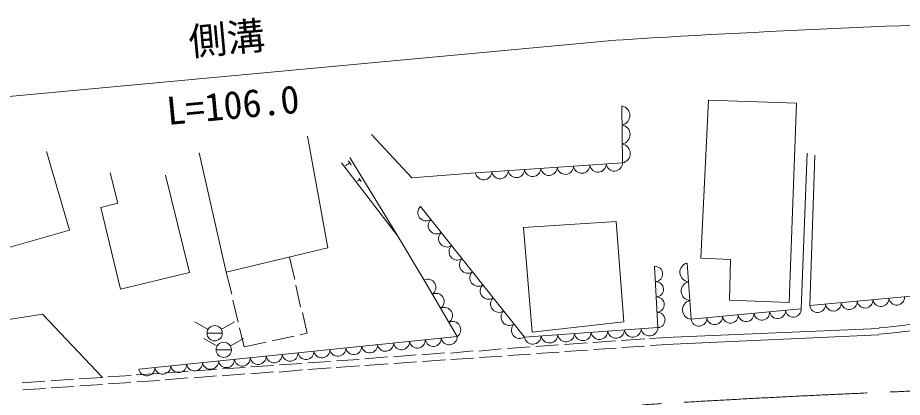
# Model space of a CAD drawing. Units: millimetres, scale not verified. Extents: x 40000 to 680000, y 20000 to 380000.
# Drawn here: x 161532 to 219512, y 306834 to 331749 of the extents above; entities that cross this region are included whole.
import ezdxf
from ezdxf.enums import TextEntityAlignment as Align

# ---------------------------------------------------------------- set-up
doc = ezdxf.new("R2010")
doc.units = ezdxf.units.MM
doc.header["$LTSCALE"] = 1000
doc.linetypes.add('CHAIN', pattern=[18.5, 12, -1.5, 3.5, -1.5])
for name, color, linetype, lineweight in [('M-BGD', 7, 'Continuous', 13), ('M-BMK', 2, 'CHAIN', 13), ('M-STR-HTXT', 7, 'Continuous', 13)]:
    doc.layers.add(name, color=color, linetype=linetype, lineweight=lineweight)
doc.styles.add('@ＭＳ ゴシック', font='')
doc.styles.add('ＭＳ ゴシック', font='')
doc.styles.get('@ＭＳ ゴシック').set_extended_font_data('@MS Gothic')
doc.styles.get('ＭＳ ゴシック').set_extended_font_data('MS Gothic')

msp = doc.modelspace()

# ---------------------------------------------------------------- linework, layer by layer
at = {"layer": 'M-BGD'}
for p, q in [((201174, 322218), (201135, 325957)), ((206814, 326336), (206299, 315966)), ((212575, 326131), (206814, 326336)), ((212088, 313048), (212575, 326131)), ((180523, 323965), (181853, 316649)), ((187375, 321237), (184730, 324092)), ((164920, 317810), (163417, 322969)), ((173420, 322886), (175206, 315052)), ((186447, 317400), (183296, 322565)), ((213269, 322853), (212885, 312650)), ((213440, 312850), (213775, 322716)), ((182746, 322214), (186447, 317400)), ((183132, 322112), (183008, 322037)), ((183127, 322121), (183138, 322103)), ((183196, 322199), (183239, 322128)), ((183217, 322357), (183388, 322073)), ((191537, 321573), (201174, 322218)), ((168094, 319566), (167585, 321568)), ((171227, 321406), (172789, 315018)), ((183901, 321225), (184034, 321005)), ((191537, 321573), (187375, 321237)), ((183835, 321035), (183796, 321011)), ((183831, 321042), (183839, 321028)), ((183885, 321103), (183918, 321048)), ((166986, 319292), (168094, 319566)), ((168272, 313926), (166986, 319292)), ((187929, 319361), (194744, 310785)), ((194683, 317990), (200754, 318371)), ((200754, 318371), (201251, 311792)), ((160953, 316665), (164920, 317810)), ((195260, 311113), (194683, 317990)), ((186447, 317400), (188167, 314525)), ((181853, 316649), (175206, 315052)), ((179338, 316024), (179689, 314576)), ((203490, 311406), (203278, 315436)), ((205402, 315646), (205664, 311954)), ((206299, 315966), (208247, 315883)), ((208247, 315883), (208191, 313214)), ((172789, 315018), (168272, 313926)), ((175206, 315052), (175557, 313604)), ((190336, 310835), (188167, 314525)), ((179766, 314193), (180075, 312746)), ((213440, 312850), (225886, 314029)), ((175634, 313221), (175985, 311773)), ((208191, 313214), (212088, 313048)), ((205664, 311954), (212885, 312650)), ((154813, 310947), (163151, 312297)), ((163151, 312297), (167091, 308146)), ((180195, 312405), (180505, 311042)), ((174010, 311292), (173144, 311792)), ((174876, 311292), (175742, 311792)), ((176061, 311390), (176375, 310154)), ((194744, 310785), (203490, 311406)), ((201251, 311792), (195260, 311113)), ((204495, 310792), (217987, 311356)), ((169476, 308689), (190336, 310835)), ((173943, 311042), (174943, 311042)), ((178206, 310540), (179653, 310848)), ((180037, 310925), (180505, 311042)), ((204495, 310792), (202966, 310697)), ((204485, 310326), (217978, 310932)), ((174602, 310199), (173736, 310699)), ((175468, 310199), (176334, 310699)), ((176375, 310154), (177822, 310463)), ((196980, 310272), (195494, 310176)), ((198848, 310402), (197362, 310306)), ((200716, 310533), (199230, 310437)), ((202626, 310662), (201098, 310567)), ((202617, 310196), (201131, 310100)), ((204485, 310326), (202999, 310230)), ((174535, 309949), (175535, 309949)), ((187640, 309621), (186153, 309483)), ((189508, 309751), (188021, 309613)), ((191376, 309881), (189889, 309743)), ((193244, 310012), (191757, 309873)), ((195112, 310142), (193626, 310046)), ((195145, 309675), (193659, 309579)), ((197013, 309805), (195527, 309709)), ((198881, 309936), (197395, 309840)), ((200749, 310066), (199263, 309970)), ((180167, 309058), (178681, 308962)), ((182035, 309188), (180549, 309092)), ((183903, 309318), (182417, 309222)), ((185772, 309491), (184285, 309353)), ((187672, 309154), (186187, 309058)), ((189541, 309284), (188055, 309189)), ((191409, 309415), (189923, 309319)), ((193277, 309545), (191791, 309449)), ((172695, 308537), (171167, 308442)), ((174563, 308667), (173035, 308572)), ((176431, 308797), (174945, 308701)), ((178290, 308504), (176803, 308366)), ((178299, 308928), (176813, 308832)), ((180200, 308633), (178671, 308496)), ((182068, 308764), (180540, 308669)), ((183936, 308894), (182408, 308799)), ((185804, 309024), (184276, 308929)), ((163312, 307887), (161827, 307791)), ((165180, 308017), (163695, 307921)), ((167091, 308146), (165563, 308051)), ((168959, 308276), (167431, 308181)), ((170827, 308407), (169299, 308312)), ((170817, 307941), (169331, 307845)), ((172686, 308113), (171199, 307975)), ((174554, 308244), (173067, 308105)), ((176422, 308374), (174935, 308236)), ((163345, 307420), (161859, 307324)), ((165213, 307550), (163727, 307454)), ((167081, 307680), (165595, 307584)), ((168949, 307810), (167463, 307715))]:
    msp.add_line(p, q, dxfattribs=at)
for centre in [(174443, 311042), (175035, 309949)]:
    msp.add_circle(centre, 500, dxfattribs=at)
for centre, radius, start, end in [((201018, 325332), 635, 281.77859, 79.4172), ((201031, 324086), 635, 281.77859, 79.4172), ((201044, 322840), 635, 281.77859, 79.4172), ((194211, 321788), 538, 187.7277, 359.92931), ((195282, 321860), 538, 187.7277, 359.92931), ((196353, 321932), 538, 187.7277, 359.92931), ((197424, 322003), 538, 187.7277, 359.92931), ((198494, 322075), 538, 187.7277, 359.92931), ((199565, 322147), 538, 187.7277, 359.92931), ((200636, 322218), 538, 187.7277, 359.92931), ((192070, 321645), 538, 187.7277, 359.92931), ((193141, 321717), 538, 187.7277, 359.92931), ((188307, 318961), 550, 133.44732, 303.49914), ((188989, 318104), 550, 133.44732, 303.49914), ((189670, 317246), 550, 133.44732, 303.49914), ((215140, 346309), 35030, 274.65735, 304.21792), ((190352, 316389), 550, 133.44732, 303.49914), ((215140, 346309), 35454, 274.5875, 304.29108), ((191033, 315531), 550, 133.44732, 303.49914), ((203300, 314932), 504, 273.51469, 92.50946), ((205562, 315039), 628, 104.77914, 263.32526), ((191715, 314674), 550, 133.44732, 303.49914), ((188408, 314046), 536, 304.19681, 116.70911), ((203353, 313925), 504, 273.51469, 92.50946), ((205649, 313808), 628, 104.77914, 263.32526), ((192396, 313816), 550, 133.44732, 303.49914), ((188950, 313124), 536, 304.19681, 116.70911), ((193078, 312959), 550, 133.44732, 303.49914), ((203406, 312917), 504, 273.51469, 92.50946), ((205737, 312578), 628, 104.77914, 263.32526), ((216031, 313116), 521, 187.70949, 3.11395), ((217068, 313215), 521, 187.70949, 3.11395), ((218106, 313313), 521, 187.70949, 3.11395), ((219143, 313411), 521, 187.70949, 3.11395), ((189493, 312201), 536, 304.19681, 116.70911), ((211336, 312519), 518, 187.51431, 3.49061), ((212367, 312618), 518, 187.51431, 3.49061), ((213957, 312920), 521, 187.70949, 3.11395), ((214994, 313018), 521, 187.70949, 3.11395), ((193759, 312101), 550, 133.44732, 303.49914), ((203459, 311910), 504, 273.51469, 92.50946), ((206178, 312022), 518, 187.51431, 3.49061), ((207209, 312121), 518, 187.51431, 3.49061), ((208241, 312221), 518, 187.51431, 3.49061), ((209273, 312320), 518, 187.51431, 3.49061), ((210304, 312419), 518, 187.51431, 3.49061), ((190035, 311279), 536, 304.19681, 116.70911), ((194441, 311244), 550, 133.44732, 303.49914), ((202940, 311415), 550, 189.06899, 359.05693), ((189812, 310806), 525, 188.52319, 3.22556), ((195287, 310872), 550, 189.06899, 359.05693), ((196380, 310950), 550, 189.06899, 359.05693), ((197474, 311027), 550, 189.06899, 359.05693), ((198567, 311105), 550, 189.06899, 359.05693), ((199660, 311183), 550, 189.06899, 359.05693), ((200753, 311260), 550, 189.06899, 359.05693), ((201847, 311338), 550, 189.06899, 359.05693), ((183554, 310162), 525, 188.52319, 3.22556), ((184597, 310269), 525, 188.52319, 3.22556), ((185640, 310377), 525, 188.52319, 3.22556), ((186683, 310484), 525, 188.52319, 3.22556), ((187726, 310591), 525, 188.52319, 3.22556), ((188769, 310699), 525, 188.52319, 3.22556), ((178339, 309626), 525, 188.52319, 3.22556), ((179382, 309733), 525, 188.52319, 3.22556), ((180425, 309840), 525, 188.52319, 3.22556), ((181468, 309947), 525, 188.52319, 3.22556), ((182511, 310055), 525, 188.52319, 3.22556), ((173124, 309089), 525, 188.52319, 3.22556), ((174167, 309196), 525, 188.52319, 3.22556), ((175210, 309304), 525, 188.52319, 3.22556), ((176253, 309411), 525, 188.52319, 3.22556), ((177296, 309518), 525, 188.52319, 3.22556), ((169995, 308767), 525, 188.52319, 3.22556), ((171038, 308874), 525, 188.52319, 3.22556), ((172081, 308982), 525, 188.52319, 3.22556)]:
    msp.add_arc(centre, radius, start, end, dxfattribs=at)
at = {"layer": 'M-BMK'}
msp.add_arc((252013, -492121), 800000, 88.51868, 93.54999, dxfattribs=at)
at = {"layer": 'M-STR-HTXT'}
msp.add_line((150667, 325623), (200252, 330240), dxfattribs=at)
msp.add_arc((252013, -492121), 823989, 91.47298, 93.60152, dxfattribs=at)

# ---------------------------------------------------------------- texts
at = {"layer": 'M-STR-HTXT', "style": 'ＭＳ ゴシック'}
msp.add_text('側溝', height=1833, rotation=5.319, dxfattribs=at).set_placement((175367, 328928), align=Align.BOTTOM_CENTER)
at = {"layer": 'M-STR-HTXT', "style": '@ＭＳ ゴシック'}
msp.add_text('L=106.0', height=1833, rotation=5.319, dxfattribs=at).set_placement((175552, 326936), align=Align.TOP_CENTER)

doc.saveas('drawing.dxf')
